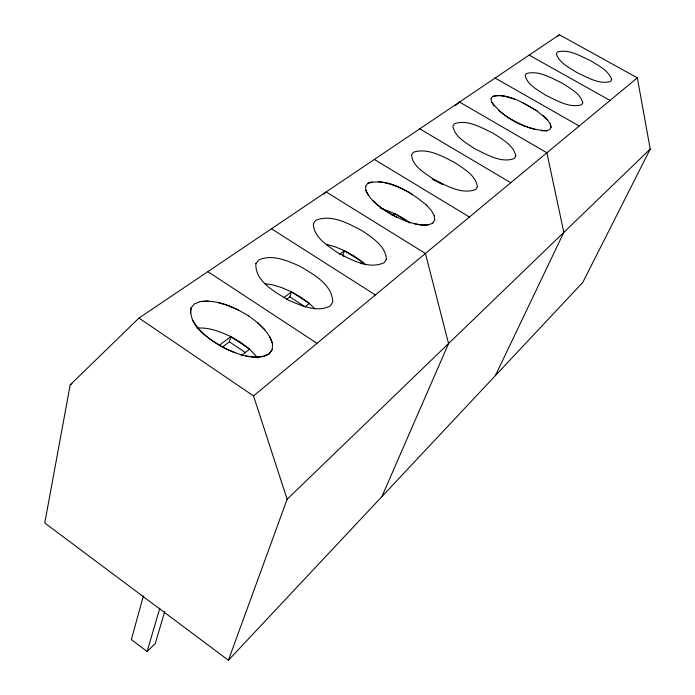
<?xml version="1.0" encoding="UTF-8"?>
<svg xmlns="http://www.w3.org/2000/svg" width="695" height="695" viewBox="0 0 695 695"><rect width="100%" height="100%" fill="white"/><g stroke="black" fill="none" stroke-linecap="round" stroke-linejoin="round"><path stroke-width="1.04" d="M190.334 313.593L190.995 308.076L194.409 303.906L200.264 301.534L208.161 300.996M191.021 307.981C188.388 327.249 210.229 339.481 224.19 348.065C237.812 354.12 254.839 361.478 269.217 353.798L272.284 349.463M70.186 384.865L44.775 522.996L228.42 660.25L582.766 282.439L650.225 149.051L637.332 77.823L559.371 34.75L138.965 318.067L70.186 384.865L71.976 383.623M143.405 595.85L131.355 639.53L147.14 651.528L155.22 643.605L164.732 611.591M222.504 346.996L229.359 341.81L230.844 336.606C220.358 331.758 208.943 327.11 197.172 328.127M147.14 651.528L159.824 608.108M286.47 299.476L289.85 296.913L291.457 291.865L281.666 287.591L272.162 284.741L264.508 283.638M326.346 244.258L335.216 246.838L344.468 250.721L342.783 255.621L344.598 256.742M361.053 263.327L361.756 261.372L353.512 255.673L344.468 250.721L339.403 254.526M228.42 660.25L287.113 499.262L650.225 149.051M393.787 215.363L394.482 213.461L380.104 207.953M381.868 496.638L448.562 343.556L425.41 253.475L326.129 191.933L323.74 194.131M495.387 375.604L563.819 232.391L546.895 152.778L459.508 102.052L455.494 105.631M432.794 223.112L434.74 219.924M491 98.829L492.46 96.527C508.236 92.713 523.7 103.242 536.827 110.835M365.631 186.269L367.811 183.254L372.129 181.673M557.746 36.175L559.371 34.75M287.113 499.262L253.545 395.933L637.332 77.823M361.661 263.918L363.32 262.623L365.605 264.691M241.13 355.744L249.601 349.151L257.854 357.925M305.192 306.73L309.362 303.48L314.757 308.615M219.681 345.007L230.844 336.606L240.765 342.427L249.601 349.151L230.844 336.606M391.963 215.363L394.482 213.461L403.048 218.178L409.981 222.93L394.482 213.461M283.847 297.599L291.457 291.865L300.892 297.269L309.362 303.48L291.457 291.865M432.829 223.034C424.358 227.63 414.385 223.668 405.88 221.14C393.917 216.284 382.467 209.821 373.085 200.864M367.785 183.332C388.826 177.295 410.954 192.35 426.582 205.173M492.425 96.605C499.627 93.669 507.454 97.074 514.422 99.159M200.238 301.63C217.509 299.371 234.285 306.964 248.558 315.973M428.641 224.78L422.464 225.041L414.707 223.773M546.591 130.73C525.724 129.739 504.11 118.81 491.634 101.957M541.535 130.808L546.557 130.808L549.832 129.513L551.074 127.159L550.258 123.858L547.46 119.835L542.891 115.37M245.856 356.031L255.534 357.273L263.492 356.535L269.191 353.894L272.249 349.55L272.536 343.738L270.007 337.058M378.262 181.621C390.321 183.072 401.597 188.093 412.013 194.157M217.561 302.403L227.882 305.47L238.446 310.092M535.107 129.505C521.849 125.699 509.339 119.219 498.706 110.418M432.186 179.258L443.219 184.601M235.179 352.799C218.465 346.049 201.88 336.006 192.506 320.108M522.162 102.347L536.861 110.766L547.425 119.905M396.68 217.179C384.761 210.681 371.599 203.227 365.839 190.282M529.173 55.105L610.028 100.454M495.127 78.049L579.204 126.004M419.754 128.836L510.773 182.724M437.754 181.638L442.368 184.418M374.344 159.442L469.42 217.005M344.468 250.721L363.32 262.623M271.458 228.777L375.378 294.949M289.85 296.913L305.018 306.773M207.857 271.641L316.998 343.339M229.359 341.81L245.361 352.547M138.965 318.067L253.545 395.933M248.584 315.886C258.479 323.132 269.052 331.506 272.51 343.834M257.593 322.645L264.899 329.864M426.608 205.086L431.465 210.707L434.245 215.771M494.214 106.014L491.6 102.035L491.026 98.751M368.333 195.373L365.813 190.369L365.666 186.182M550.223 123.927L551.039 127.237M434.271 215.685L434.705 220.002M255.89 263.596C254.839 281.518 275.376 292.082 288.468 300.144C301.126 305.583 316.677 312.898 330.125 306.061L332.731 302.186C332.418 284.298 313.219 274.169 299.649 266.089C287.183 260.695 272.179 253.875 258.792 259.965L255.89 263.596M611.643 79.247L610.888 81.341C599.342 85.042 587.431 77.18 577.111 72.662C569.5 67.684 559.51 63.21 556.365 54.036L557.277 52.038C568.753 48.702 580.394 56.182 590.602 60.691C598.334 65.634 608.151 70.169 611.643 79.247M515.803 155.715L514.595 158.408C501.251 163.603 486.96 154.507 475.085 148.93C466.623 143.092 454.999 137.341 452.879 126.334L454.295 123.779C467.553 119.106 481.444 127.706 493.181 133.24C501.807 139.043 513.171 144.803 515.803 155.715M582.757 102.582L581.672 104.745C569.222 108.42 556.591 100.297 545.618 95.198C538.043 89.994 527.54 85.233 525.168 75.564L526.428 73.514C538.773 70.221 551.1 77.944 561.951 83.009C569.674 88.187 579.969 92.982 582.757 102.582M386.385 258.992L384.413 262.588C368.637 270.034 350.862 259.513 336.875 252.25C327.206 245.222 313.549 237.204 313.358 223.799L315.608 220.402C331.272 213.739 348.43 223.599 362.234 230.757C372.112 237.742 385.404 245.656 386.385 258.992M477.361 186.72L475.71 189.544C461.219 194.843 445.947 185.391 433.263 179.032C424.775 172.89 412.5 166.539 411.518 154.924L413.395 152.257C427.746 147.522 442.585 156.436 455.103 162.734C463.782 168.85 475.762 175.166 477.361 186.72"/></g></svg>
